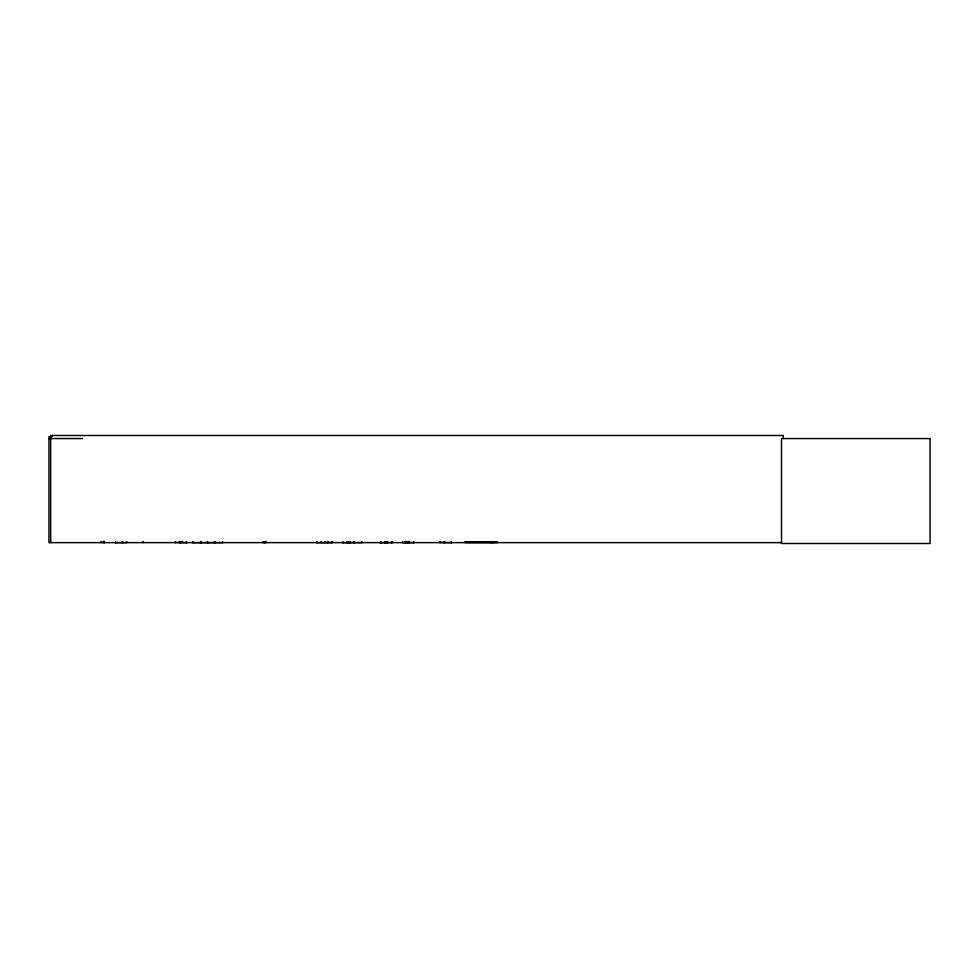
<?xml version="1.0" encoding="UTF-8"?>
<svg xmlns="http://www.w3.org/2000/svg" width="979" height="979" viewBox="0 0 979 979"><rect width="100%" height="100%" fill="white"/><g stroke="black" fill="none" stroke-linecap="round" stroke-linejoin="round"><path stroke-width="1.47" d="M192.863 542.501L192.887 541.766L192.741 542.635L222.894 542.599M208.233 542.599L208.368 542.415M316.498 542.635L332.101 542.525M316.755 542.501L316.804 541.766M115.057 542.635L126.719 542.525M342.369 542.635L362.046 542.55M379.815 542.635L392.42 542.525M179.598 542.55L179.451 541.546M263.571 542.55L264.22 541.84M406.897 542.635L406.762 541.546M407.521 542.501L407.558 541.84M353.627 542.525L353.505 541.546M264.318 541.766L264.428 542.635L264.648 541.766M52.009 436.585L48.95 436.585L48.95 542.635L781.707 542.635M48.95 438.555L82.53 438.555M465.074 541.95L497.43 541.95M465.037 542.231L497.479 542.231M175.278 542.635L175.278 541.766L175.351 542.415L187.087 542.599M264.856 542.415L265.456 542.525M414.411 542.599L402.748 542.525M440.036 542.635L440.036 541.766L440.109 542.415L451.857 542.599M465.062 542.574L497.454 542.574M180.613 542.635L180.454 541.766M492.18 541.84L492.29 542.525M451.392 542.525L451.319 541.84L451.233 542.635M392.016 542.525L391.943 541.84L391.857 542.635M380.807 542.525L380.733 541.84M186.634 542.525L186.561 541.84M361.802 542.501L361.753 541.766M222.759 542.501L222.735 541.766M207.389 542.635L207.242 541.766M783.237 438.555L783.237 435.484L50.675 435.484L50.675 542.635M491.96 541.766L492.07 542.635M490.259 541.546L490.271 542.635M444.601 541.546L444.601 542.635M444.209 541.546L444.209 542.635M413.787 541.766L413.787 542.635M409.467 541.546L409.467 542.635M408.867 541.326L408.867 542.635M407.766 541.766L407.668 542.635M407.154 541.546L407.154 542.635M405.808 541.326L405.808 542.635M404.89 541.326L404.89 542.635M402.589 541.766L402.589 542.635M391.637 541.766L391.637 542.635M387.451 541.546L387.451 542.635M387.06 541.546L387.06 542.635M385.224 541.546L385.224 542.635M384.833 541.546L384.833 542.635M380.66 541.766L380.66 542.635M380.427 541.766L380.427 542.635M354.019 541.546L354.19 542.635M350.005 541.546L350.005 542.635M349.613 541.546L349.613 542.635M348.72 541.766L348.72 542.635M348.622 541.766L348.622 542.635M346.921 541.546L347.019 542.635M342.98 541.766L342.98 542.635M332.26 541.766L332.26 542.635M331.538 541.766L331.538 542.635M328.075 541.546L328.075 542.635M327.684 541.546L327.684 542.635M325.052 541.546L325.052 542.635M324.538 541.546L324.538 542.635M321.051 541.766L321.051 542.635M266.129 541.546L266.117 542.635M264.746 541.766L264.746 542.635M262.959 541.546L262.947 542.635M214.952 541.546L214.952 542.635M214.413 541.546L214.413 542.635M201.221 541.546L201.221 542.635M200.683 541.546L200.683 542.635M186.475 541.766L186.475 542.635M182.155 541.546L182.155 542.635M180.356 541.766L180.356 542.635M179.842 541.546L179.842 542.635M143.069 541.326L143.069 542.635M126.866 541.766L126.866 542.635M122.693 541.546L122.693 542.635M122.302 541.546L122.302 542.635M115.669 541.766L115.669 542.635M103.236 541.326L103.236 542.635M101.082 541.326L101.082 542.635M930.05 438.555L781.511 438.555L781.511 543.516L930.05 543.516L930.05 438.555M104.153 542.635L104.153 541.326L104.141 542.635"/></g></svg>
